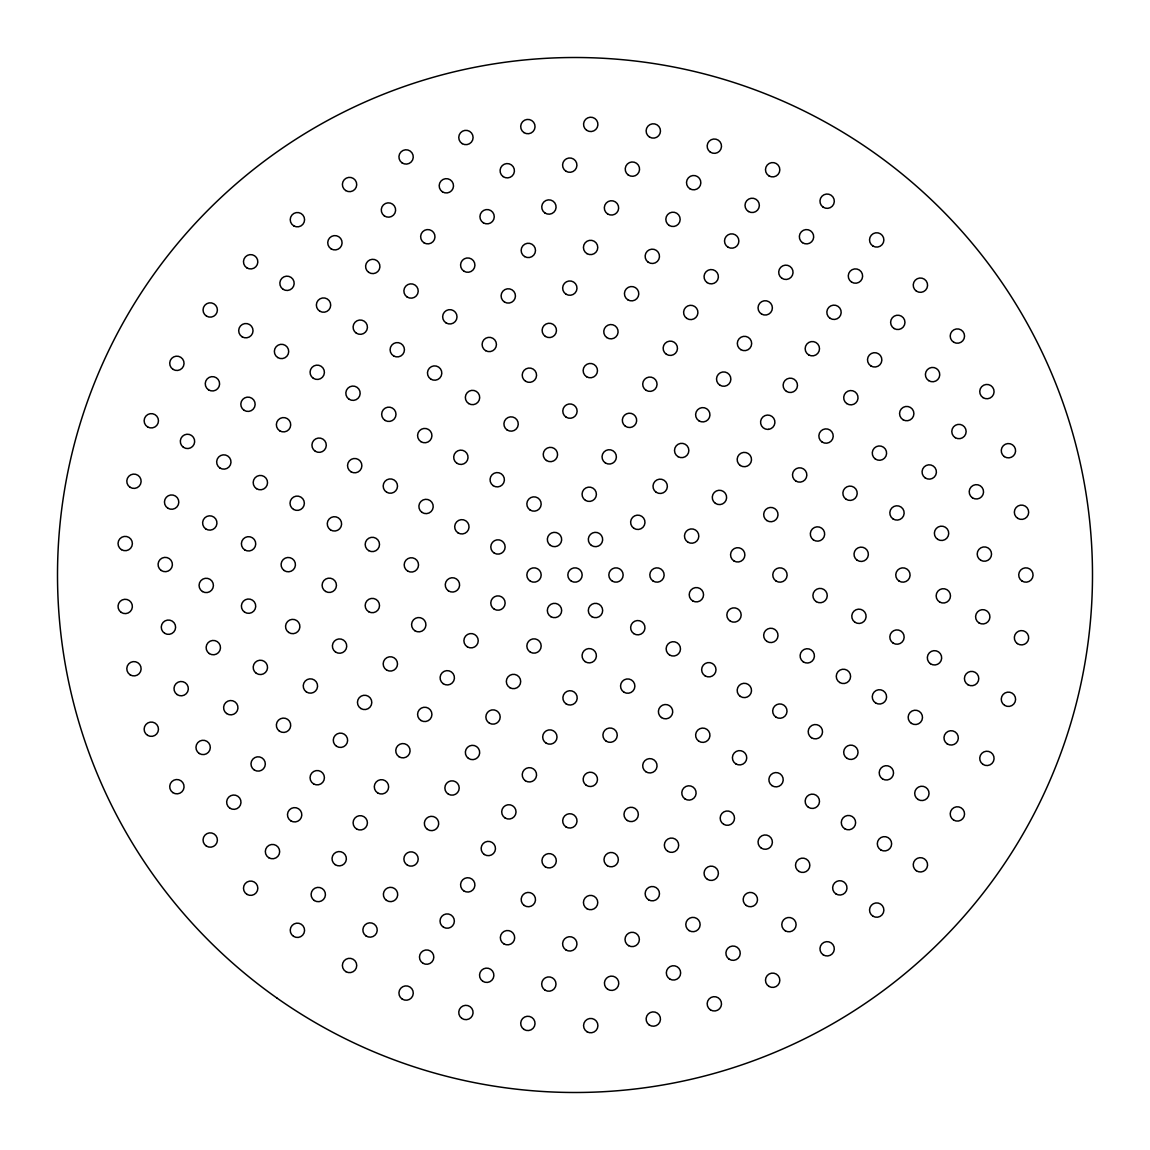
<?xml version="1.0" encoding="UTF-8"?>
<svg xmlns="http://www.w3.org/2000/svg" width="1150" height="1150" viewBox="0 0 1150 1150"><rect width="100%" height="100%" fill="white"/><g stroke="black" fill="none" stroke-linecap="round" stroke-linejoin="round"><path stroke-width="1.5" d="M768.459 429.367L767.74 429.41A7.173 7.173 0 0 1 761.415 418.859A7.173 7.173 0 0 1 773.706 418.241A7.173 7.173 0 0 1 768.459 429.367M277.021 998.099A517.5 517.5 0 0 0 1090.401 621.503A517.5 517.5 0 0 0 357.564 105.397A517.5 517.5 0 0 0 277.021 998.099M591.905 616.716A7.173 7.173 0 0 0 602.672 610.492A7.173 7.173 0 0 0 591.905 604.282A7.173 7.173 0 0 0 591.905 616.716M293.509 936.33A7.173 7.173 0 0 0 304.563 930.666A7.173 7.173 0 0 0 294.127 923.924A7.173 7.173 0 0 0 293.509 936.33M247.063 894.427A7.173 7.173 0 0 0 257.83 888.217A7.173 7.173 0 0 0 247.077 882.007A7.173 7.173 0 0 0 247.063 894.427M206.382 846.084A7.173 7.173 0 0 0 217.393 840.334A7.173 7.173 0 0 0 206.899 833.664A7.173 7.173 0 0 0 206.382 846.084M172.802 792.58A7.173 7.173 0 0 0 184.043 787.261A7.173 7.173 0 0 0 173.822 780.203A7.173 7.173 0 0 0 172.802 792.58M147.617 735.367A7.173 7.173 0 0 0 158.47 729.33A7.173 7.173 0 0 0 147.818 722.947A7.173 7.173 0 0 0 147.617 735.367M130.051 674.762A7.173 7.173 0 0 0 141.119 669.128A7.173 7.173 0 0 0 130.712 662.357A7.173 7.173 0 0 0 130.051 674.762M121.081 612.317A7.173 7.173 0 0 0 132.351 607.085A7.173 7.173 0 0 0 122.188 599.941A7.173 7.173 0 0 0 121.081 612.317M121.483 549.671A7.173 7.173 0 0 0 132.379 543.72A7.173 7.173 0 0 0 121.771 537.251A7.173 7.173 0 0 0 121.483 549.671M129.993 487.226A7.173 7.173 0 0 0 141.119 481.706A7.173 7.173 0 0 0 130.769 474.835A7.173 7.173 0 0 0 129.993 487.226M147.66 426.966A7.173 7.173 0 0 0 158.47 420.842A7.173 7.173 0 0 0 147.761 414.546A7.173 7.173 0 0 0 147.66 426.966M172.96 369.323A7.173 7.173 0 0 0 184.043 363.716A7.173 7.173 0 0 0 173.65 356.917A7.173 7.173 0 0 0 172.96 369.323M206.54 316.135A7.173 7.173 0 0 0 217.393 310.083A7.173 7.173 0 0 0 206.727 303.715A7.173 7.173 0 0 0 206.54 316.135M246.689 267.763A7.173 7.173 0 0 0 257.816 262.229A7.173 7.173 0 0 0 247.451 255.357A7.173 7.173 0 0 0 246.689 267.763M293.768 225.874A7.173 7.173 0 0 0 304.577 219.736A7.173 7.173 0 0 0 293.854 213.454A7.173 7.173 0 0 0 293.768 225.874M345.69 190.555A7.173 7.173 0 0 0 356.716 184.848A7.173 7.173 0 0 0 346.265 178.149A7.173 7.173 0 0 0 345.69 190.555M401.997 162.826A7.173 7.173 0 0 0 413.238 157.55A7.173 7.173 0 0 0 403.046 150.449A7.173 7.173 0 0 0 401.997 162.826M462.228 143.649A7.173 7.173 0 0 0 473.096 137.626A7.173 7.173 0 0 0 462.444 131.229A7.173 7.173 0 0 0 462.228 143.649M523.954 132.595A7.173 7.173 0 0 0 535.038 126.96A7.173 7.173 0 0 0 524.616 120.189A7.173 7.173 0 0 0 523.954 132.595M586.601 130.252A7.173 7.173 0 0 0 597.885 125.034A7.173 7.173 0 0 0 587.722 117.875A7.173 7.173 0 0 0 586.601 130.252M649.534 137.066A7.173 7.173 0 0 0 660.474 131.157A7.173 7.173 0 0 0 649.879 124.646A7.173 7.173 0 0 0 649.534 137.066M710.326 152.131A7.173 7.173 0 0 0 721.496 146.668A7.173 7.173 0 0 0 711.189 139.725A7.173 7.173 0 0 0 710.326 152.131M768.947 175.878A7.173 7.173 0 0 0 779.829 169.884A7.173 7.173 0 0 0 769.192 163.458A7.173 7.173 0 0 0 768.947 175.878M823.127 207.144A7.173 7.173 0 0 0 834.296 201.696A7.173 7.173 0 0 0 823.989 194.752A7.173 7.173 0 0 0 823.127 207.144M872.951 246.042A7.173 7.173 0 0 0 883.876 240.106A7.173 7.173 0 0 0 873.281 233.623A7.173 7.173 0 0 0 872.951 246.042M916.392 291.123A7.173 7.173 0 0 0 927.561 285.674A7.173 7.173 0 0 0 917.254 278.731A7.173 7.173 0 0 0 916.392 291.123M953.724 342.24A7.173 7.173 0 0 0 964.548 336.145A7.173 7.173 0 0 0 953.867 329.806A7.173 7.173 0 0 0 953.724 342.24M983.02 397.627A7.173 7.173 0 0 0 994.074 391.963A7.173 7.173 0 0 0 983.638 385.221A7.173 7.173 0 0 0 983.02 397.627M1004.324 456.593A7.173 7.173 0 0 0 1015.565 451.332A7.173 7.173 0 0 0 1005.387 444.216A7.173 7.173 0 0 0 1004.324 456.593M1017.807 518.391A7.173 7.173 0 0 0 1028.675 512.383A7.173 7.173 0 0 0 1018.038 505.971A7.173 7.173 0 0 0 1017.807 518.391M1021.962 581.009A7.173 7.173 0 0 0 1033.059 575.402A7.173 7.173 0 0 0 1022.652 568.603A7.173 7.173 0 0 0 1021.962 581.009M1017.348 643.598A7.173 7.173 0 0 0 1028.646 638.423A7.173 7.173 0 0 0 1018.512 631.235A7.173 7.173 0 0 0 1017.348 643.598M1004.626 705.367A7.173 7.173 0 0 0 1015.594 699.531A7.173 7.173 0 0 0 1005.057 692.947A7.173 7.173 0 0 0 1004.626 705.367M982.848 764.304A7.173 7.173 0 0 0 994.06 758.957A7.173 7.173 0 0 0 983.825 751.913A7.173 7.173 0 0 0 982.848 764.304M953.58 820.022A7.173 7.173 0 0 0 964.548 814.186A7.173 7.173 0 0 0 954.011 807.602A7.173 7.173 0 0 0 953.58 820.022M916.306 870.708A7.173 7.173 0 0 0 927.547 865.432A7.173 7.173 0 0 0 917.355 858.331A7.173 7.173 0 0 0 916.306 870.708M872.908 916.162A7.173 7.173 0 0 0 883.876 910.326A7.173 7.173 0 0 0 873.339 903.742A7.173 7.173 0 0 0 872.908 916.162M823.084 954.73A7.173 7.173 0 0 0 834.282 949.354A7.173 7.173 0 0 0 824.033 942.339A7.173 7.173 0 0 0 823.084 954.73M768.976 986.413A7.173 7.173 0 0 0 779.829 980.361A7.173 7.173 0 0 0 769.163 973.992A7.173 7.173 0 0 0 768.976 986.413M710.427 1009.844A7.173 7.173 0 0 0 721.496 1004.194A7.173 7.173 0 0 0 711.074 997.438A7.173 7.173 0 0 0 710.427 1009.844M649.175 1024.923A7.173 7.173 0 0 0 660.445 1019.662A7.173 7.173 0 0 0 650.268 1012.546A7.173 7.173 0 0 0 649.175 1024.923M587.018 1031.751A7.173 7.173 0 0 0 597.914 1025.757A7.173 7.173 0 0 0 587.276 1019.331A7.173 7.173 0 0 0 587.018 1031.751M523.926 1029.408A7.173 7.173 0 0 0 535.023 1023.845A7.173 7.173 0 0 0 524.644 1017.017A7.173 7.173 0 0 0 523.926 1029.408M461.739 1018.325A7.173 7.173 0 0 0 473.052 1013.193A7.173 7.173 0 0 0 462.961 1005.962A7.173 7.173 0 0 0 461.739 1018.325M402.241 999.106A7.173 7.173 0 0 0 413.267 993.37A7.173 7.173 0 0 0 402.773 986.7A7.173 7.173 0 0 0 402.241 999.106M314.295 900.508A7.173 7.173 0 0 0 325.421 894.988A7.173 7.173 0 0 0 315.071 888.116A7.173 7.173 0 0 0 314.295 900.508M268.741 857.713A7.173 7.173 0 0 0 279.666 851.805A7.173 7.173 0 0 0 269.086 845.293A7.173 7.173 0 0 0 268.741 857.713M229.727 808.076A7.173 7.173 0 0 0 240.968 802.772A7.173 7.173 0 0 0 230.762 795.699A7.173 7.173 0 0 0 229.727 808.076M199.338 753.523A7.173 7.173 0 0 0 210.306 747.687A7.173 7.173 0 0 0 199.755 741.103A7.173 7.173 0 0 0 199.338 753.523M177.071 694.543A7.173 7.173 0 0 0 188.312 689.253A7.173 7.173 0 0 0 178.121 682.166A7.173 7.173 0 0 0 177.071 694.543M164.666 633.305A7.173 7.173 0 0 0 175.605 627.426A7.173 7.173 0 0 0 165.039 620.885A7.173 7.173 0 0 0 164.666 633.305M161.158 570.429A7.173 7.173 0 0 0 172.385 565.11A7.173 7.173 0 0 0 162.164 558.052A7.173 7.173 0 0 0 161.158 570.429M167.843 508.199A7.173 7.173 0 0 0 178.796 502.334A7.173 7.173 0 0 0 168.245 495.779A7.173 7.173 0 0 0 167.843 508.199M183.368 447.264A7.173 7.173 0 0 0 194.638 442.003A7.173 7.173 0 0 0 184.46 434.887A7.173 7.173 0 0 0 183.368 447.264M208.524 389.821A7.173 7.173 0 0 0 219.592 384.172A7.173 7.173 0 0 0 209.171 377.401A7.173 7.173 0 0 0 208.524 389.821M242.118 336.806A7.173 7.173 0 0 0 253.029 330.869A7.173 7.173 0 0 0 242.434 324.386A7.173 7.173 0 0 0 242.118 336.806M282.914 289.196A7.173 7.173 0 0 0 294.156 283.921A7.173 7.173 0 0 0 283.964 276.819A7.173 7.173 0 0 0 282.914 289.196M331.056 248.817A7.173 7.173 0 0 0 342.082 243.081A7.173 7.173 0 0 0 331.603 236.397A7.173 7.173 0 0 0 331.056 248.817M384.272 215.841A7.173 7.173 0 0 0 395.586 210.709A7.173 7.173 0 0 0 385.48 203.478A7.173 7.173 0 0 0 384.272 215.841M442.477 191.849A7.173 7.173 0 0 0 453.503 186.142A7.173 7.173 0 0 0 443.052 179.443A7.173 7.173 0 0 0 442.477 191.849M503.096 176.583A7.173 7.173 0 0 0 514.395 171.422A7.173 7.173 0 0 0 504.289 164.206A7.173 7.173 0 0 0 503.096 176.583M565.915 171.192A7.173 7.173 0 0 0 576.926 165.442A7.173 7.173 0 0 0 566.447 158.772A7.173 7.173 0 0 0 565.915 171.192M628.245 174.987A7.173 7.173 0 0 0 639.529 169.812A7.173 7.173 0 0 0 629.409 162.61A7.173 7.173 0 0 0 628.245 174.987M689.784 188.686A7.173 7.173 0 0 0 700.839 183.008A7.173 7.173 0 0 0 690.402 176.281A7.173 7.173 0 0 0 689.784 188.686M748.506 211.528A7.173 7.173 0 0 0 759.345 205.462A7.173 7.173 0 0 0 748.679 199.108A7.173 7.173 0 0 0 748.506 211.528M802.47 242.664A7.173 7.173 0 0 0 813.668 237.288A7.173 7.173 0 0 0 803.419 230.273A7.173 7.173 0 0 0 802.47 242.664M851.575 282.095A7.173 7.173 0 0 0 862.615 276.388A7.173 7.173 0 0 0 852.15 269.675A7.173 7.173 0 0 0 851.575 282.095M894.168 328.555A7.173 7.173 0 0 0 904.964 322.402A7.173 7.173 0 0 0 894.24 316.135A7.173 7.173 0 0 0 894.168 328.555M928.625 380.592A7.173 7.173 0 0 0 939.737 375.029A7.173 7.173 0 0 0 929.358 368.187A7.173 7.173 0 0 0 928.625 380.592M955.334 437.719A7.173 7.173 0 0 0 966.144 431.581A7.173 7.173 0 0 0 955.434 425.284A7.173 7.173 0 0 0 955.334 437.719M972.44 497.821A7.173 7.173 0 0 0 983.538 492.243A7.173 7.173 0 0 0 973.144 485.415A7.173 7.173 0 0 0 972.44 497.821M980.749 560.266A7.173 7.173 0 0 0 991.544 554.099A7.173 7.173 0 0 0 980.806 547.846A7.173 7.173 0 0 0 980.749 560.266M978.837 622.811A7.173 7.173 0 0 0 989.92 617.205A7.173 7.173 0 0 0 979.527 610.406A7.173 7.173 0 0 0 978.837 622.811M967.955 684.739A7.173 7.173 0 0 0 978.779 678.629A7.173 7.173 0 0 0 968.084 672.304A7.173 7.173 0 0 0 967.955 684.739M947.14 743.834A7.173 7.173 0 0 0 958.309 738.372A7.173 7.173 0 0 0 947.988 731.443A7.173 7.173 0 0 0 947.14 743.834M918.045 799.466A7.173 7.173 0 0 0 929.042 793.673A7.173 7.173 0 0 0 918.534 787.046A7.173 7.173 0 0 0 918.045 799.466M880.828 849.965A7.173 7.173 0 0 0 891.638 843.856A7.173 7.173 0 0 0 880.943 837.545A7.173 7.173 0 0 0 880.828 849.965M835.82 893.837A7.173 7.173 0 0 0 846.975 888.346A7.173 7.173 0 0 0 836.639 881.446A7.173 7.173 0 0 0 835.82 893.837M785.234 930.767A7.173 7.173 0 0 0 796.116 924.787A7.173 7.173 0 0 0 785.493 918.347A7.173 7.173 0 0 0 785.234 930.767M729.043 959.129A7.173 7.173 0 0 0 740.226 953.709A7.173 7.173 0 0 0 729.948 946.738A7.173 7.173 0 0 0 729.043 959.129M669.789 979.038A7.173 7.173 0 0 0 680.656 973.029A7.173 7.173 0 0 0 670.019 966.618A7.173 7.173 0 0 0 669.789 979.038M607.588 989.216A7.173 7.173 0 0 0 618.758 983.753A7.173 7.173 0 0 0 608.451 976.824A7.173 7.173 0 0 0 607.588 989.216M545.143 990.208A7.173 7.173 0 0 0 556.011 984.184A7.173 7.173 0 0 0 545.373 977.788A7.173 7.173 0 0 0 545.143 990.208M482.698 981.223A7.173 7.173 0 0 0 493.868 975.789A7.173 7.173 0 0 0 483.561 968.832A7.173 7.173 0 0 0 482.698 981.223M422.869 963.211A7.173 7.173 0 0 0 433.809 957.318A7.173 7.173 0 0 0 423.243 950.791A7.173 7.173 0 0 0 422.869 963.211M335.139 864.628A7.173 7.173 0 0 0 346.351 859.294A7.173 7.173 0 0 0 336.131 852.236A7.173 7.173 0 0 0 335.139 864.628M290.691 820.769A7.173 7.173 0 0 0 301.803 815.221A7.173 7.173 0 0 0 291.439 808.364A7.173 7.173 0 0 0 290.691 820.769M254.366 770.054A7.173 7.173 0 0 0 265.319 764.189A7.173 7.173 0 0 0 254.768 757.634A7.173 7.173 0 0 0 254.366 770.054M226.593 713.518A7.173 7.173 0 0 0 237.921 708.414A7.173 7.173 0 0 0 227.829 701.155A7.173 7.173 0 0 0 226.593 713.518M209.329 653.588A7.173 7.173 0 0 0 220.469 648.068A7.173 7.173 0 0 0 210.119 641.183A7.173 7.173 0 0 0 209.329 653.588M202.486 591.546A7.173 7.173 0 0 0 213.411 585.637A7.173 7.173 0 0 0 202.817 579.126A7.173 7.173 0 0 0 202.486 591.546M205.62 528.813A7.173 7.173 0 0 0 216.919 523.652A7.173 7.173 0 0 0 206.799 516.451A7.173 7.173 0 0 0 205.62 528.813M219.837 467.949A7.173 7.173 0 0 0 230.978 462.473A7.173 7.173 0 0 0 220.656 455.558A7.173 7.173 0 0 0 219.837 467.949M244.102 410.306A7.173 7.173 0 0 0 255.142 404.613A7.173 7.173 0 0 0 244.691 397.9A7.173 7.173 0 0 0 244.102 410.306M277.711 357.535A7.173 7.173 0 0 0 288.693 351.728A7.173 7.173 0 0 0 278.185 345.115A7.173 7.173 0 0 0 277.711 357.535M319.829 311.219A7.173 7.173 0 0 0 330.697 305.21A7.173 7.173 0 0 0 320.059 298.799A7.173 7.173 0 0 0 319.829 311.219M368.632 272.32A7.173 7.173 0 0 0 379.902 267.102A7.173 7.173 0 0 0 369.754 259.957A7.173 7.173 0 0 0 368.632 272.32M423.876 242.722A7.173 7.173 0 0 0 434.973 237.13A7.173 7.173 0 0 0 424.594 230.316A7.173 7.173 0 0 0 423.876 242.722M483.388 222.841A7.173 7.173 0 0 0 494.27 216.861A7.173 7.173 0 0 0 483.647 210.421A7.173 7.173 0 0 0 483.388 222.841M544.798 212.894A7.173 7.173 0 0 0 556.068 207.632A7.173 7.173 0 0 0 545.891 200.517A7.173 7.173 0 0 0 544.798 212.894M607.574 213.914A7.173 7.173 0 0 0 618.643 208.279A7.173 7.173 0 0 0 608.235 201.509A7.173 7.173 0 0 0 607.574 213.914M669.271 225.472A7.173 7.173 0 0 0 680.168 219.521A7.173 7.173 0 0 0 669.559 213.052A7.173 7.173 0 0 0 669.271 225.472M728.079 247.221A7.173 7.173 0 0 0 738.875 241.054A7.173 7.173 0 0 0 728.137 234.787A7.173 7.173 0 0 0 728.079 247.221M781.784 278.199A7.173 7.173 0 0 0 793.026 272.909A7.173 7.173 0 0 0 782.834 265.808A7.173 7.173 0 0 0 781.784 278.199M829.984 318.234A7.173 7.173 0 0 0 841.167 312.814A7.173 7.173 0 0 0 830.875 305.842A7.173 7.173 0 0 0 829.984 318.234M870.794 365.887A7.173 7.173 0 0 0 881.849 360.194A7.173 7.173 0 0 0 871.384 353.481A7.173 7.173 0 0 0 870.794 365.887M903.052 419.75A7.173 7.173 0 0 0 913.905 413.698A7.173 7.173 0 0 0 903.239 407.33A7.173 7.173 0 0 0 903.052 419.75M925.146 477.868A7.173 7.173 0 0 0 936.387 472.564A7.173 7.173 0 0 0 926.167 465.491A7.173 7.173 0 0 0 925.146 477.868M937.681 539.364A7.173 7.173 0 0 0 948.721 533.643A7.173 7.173 0 0 0 938.242 526.959A7.173 7.173 0 0 0 937.681 539.364M939.665 602.039A7.173 7.173 0 0 0 950.489 595.944A7.173 7.173 0 0 0 939.794 589.619A7.173 7.173 0 0 0 939.665 602.039M930.422 663.723A7.173 7.173 0 0 0 941.649 658.389A7.173 7.173 0 0 0 931.414 651.346A7.173 7.173 0 0 0 930.422 663.723M911.404 723.379A7.173 7.173 0 0 0 922.487 717.787A7.173 7.173 0 0 0 912.094 710.973A7.173 7.173 0 0 0 911.404 723.379M882.524 778.909A7.173 7.173 0 0 0 893.536 773.159A7.173 7.173 0 0 0 883.056 766.489A7.173 7.173 0 0 0 882.524 778.909M844.689 828.733A7.173 7.173 0 0 0 855.629 822.839A7.173 7.173 0 0 0 845.049 816.313A7.173 7.173 0 0 0 844.689 828.733M799.049 871.47A7.173 7.173 0 0 0 809.844 865.318A7.173 7.173 0 0 0 799.121 859.05A7.173 7.173 0 0 0 799.049 871.47M746.307 905.51A7.173 7.173 0 0 0 757.491 900.119A7.173 7.173 0 0 0 747.227 893.119A7.173 7.173 0 0 0 746.307 905.51M689.137 930.609A7.173 7.173 0 0 0 700.134 924.83A7.173 7.173 0 0 0 689.626 918.189A7.173 7.173 0 0 0 689.137 930.609M628.59 945.659A7.173 7.173 0 0 0 639.371 939.464A7.173 7.173 0 0 0 628.619 933.225A7.173 7.173 0 0 0 628.59 945.659M565.771 949.828A7.173 7.173 0 0 0 576.941 944.366A7.173 7.173 0 0 0 566.634 937.423A7.173 7.173 0 0 0 565.771 949.828M503.7 943.762A7.173 7.173 0 0 0 514.683 937.954A7.173 7.173 0 0 0 504.16 931.342A7.173 7.173 0 0 0 503.7 943.762M443.526 927.231A7.173 7.173 0 0 0 454.365 921.164A7.173 7.173 0 0 0 443.684 914.811A7.173 7.173 0 0 0 443.526 927.231M356.629 829.006A7.173 7.173 0 0 0 367.425 822.883A7.173 7.173 0 0 0 356.716 816.586A7.173 7.173 0 0 0 356.629 829.006M313.619 783.912A7.173 7.173 0 0 0 324.415 777.731A7.173 7.173 0 0 0 313.677 771.477A7.173 7.173 0 0 0 313.619 783.912M279.378 731.113A7.173 7.173 0 0 0 290.677 725.938A7.173 7.173 0 0 0 280.543 718.736A7.173 7.173 0 0 0 279.378 731.113M256.292 673.296A7.173 7.173 0 0 0 267.519 667.963A7.173 7.173 0 0 0 257.284 660.905A7.173 7.173 0 0 0 256.292 673.296M244.591 612.145A7.173 7.173 0 0 0 255.717 606.625A7.173 7.173 0 0 0 245.381 599.739A7.173 7.173 0 0 0 244.591 612.145M244.677 549.858A7.173 7.173 0 0 0 255.731 544.18A7.173 7.173 0 0 0 245.281 537.452A7.173 7.173 0 0 0 244.677 549.858M256.522 488.678A7.173 7.173 0 0 0 267.533 482.899A7.173 7.173 0 0 0 257.025 476.258A7.173 7.173 0 0 0 256.522 488.678M279.68 430.79A7.173 7.173 0 0 0 290.706 425.04A7.173 7.173 0 0 0 280.212 418.384A7.173 7.173 0 0 0 279.68 430.79M313.332 378.307A7.173 7.173 0 0 0 324.401 372.672A7.173 7.173 0 0 0 313.979 365.901A7.173 7.173 0 0 0 313.332 378.307M356.342 333.184A7.173 7.173 0 0 0 367.425 327.563A7.173 7.173 0 0 0 357.018 320.778A7.173 7.173 0 0 0 356.342 333.184M407.172 297.045A7.173 7.173 0 0 0 418.212 291.338A7.173 7.173 0 0 0 407.747 284.639A7.173 7.173 0 0 0 407.172 297.045M463.967 271.213A7.173 7.173 0 0 0 474.921 265.348A7.173 7.173 0 0 0 464.356 258.793A7.173 7.173 0 0 0 463.967 271.213M524.644 256.579A7.173 7.173 0 0 0 535.497 250.528A7.173 7.173 0 0 0 524.846 244.145A7.173 7.173 0 0 0 524.644 256.579M587.003 253.661A7.173 7.173 0 0 0 597.77 247.466A7.173 7.173 0 0 0 587.018 241.241A7.173 7.173 0 0 0 587.003 253.661M648.169 262.186A7.173 7.173 0 0 0 659.453 256.982A7.173 7.173 0 0 0 649.304 249.809A7.173 7.173 0 0 0 648.169 262.186M707.106 282.584A7.173 7.173 0 0 0 718.362 277.337A7.173 7.173 0 0 0 708.199 270.207A7.173 7.173 0 0 0 707.106 282.584M761.587 314.079A7.173 7.173 0 0 0 772.383 307.927A7.173 7.173 0 0 0 761.659 301.659A7.173 7.173 0 0 0 761.587 314.079M808.694 354.89A7.173 7.173 0 0 0 819.504 348.752A7.173 7.173 0 0 0 808.781 342.47A7.173 7.173 0 0 0 808.694 354.89M846.688 403.535A7.173 7.173 0 0 0 858.001 398.418A7.173 7.173 0 0 0 847.909 391.173A7.173 7.173 0 0 0 846.688 403.535M875.322 458.994A7.173 7.173 0 0 0 886.578 453.747A7.173 7.173 0 0 0 876.401 446.617A7.173 7.173 0 0 0 875.322 458.994M892.975 518.88A7.173 7.173 0 0 0 904.144 513.446A7.173 7.173 0 0 0 893.866 506.489A7.173 7.173 0 0 0 892.975 518.88M898.998 581.009A7.173 7.173 0 0 0 910.081 575.402A7.173 7.173 0 0 0 899.688 568.603A7.173 7.173 0 0 0 898.998 581.009M893.133 643.109A7.173 7.173 0 0 0 904.159 637.373A7.173 7.173 0 0 0 893.679 630.703A7.173 7.173 0 0 0 893.133 643.109M875.596 702.938A7.173 7.173 0 0 0 886.592 697.159A7.173 7.173 0 0 0 876.099 690.518A7.173 7.173 0 0 0 875.596 702.938M846.989 758.324A7.173 7.173 0 0 0 858.029 752.632A7.173 7.173 0 0 0 847.579 745.904A7.173 7.173 0 0 0 846.989 758.324M808.407 807.3A7.173 7.173 0 0 0 819.49 801.679A7.173 7.173 0 0 0 809.083 794.894A7.173 7.173 0 0 0 808.407 807.3M761.314 848.139A7.173 7.173 0 0 0 772.383 842.49A7.173 7.173 0 0 0 761.947 835.734A7.173 7.173 0 0 0 761.314 848.139M707.394 879.348A7.173 7.173 0 0 0 718.391 873.569A7.173 7.173 0 0 0 707.883 866.942A7.173 7.173 0 0 0 707.394 879.348M648.571 899.803A7.173 7.173 0 0 0 659.482 893.852A7.173 7.173 0 0 0 648.873 887.383A7.173 7.173 0 0 0 648.571 899.803M586.974 908.73A7.173 7.173 0 0 0 597.77 902.606A7.173 7.173 0 0 0 587.061 896.31A7.173 7.173 0 0 0 586.974 908.73M524.17 905.424A7.173 7.173 0 0 0 535.469 900.277A7.173 7.173 0 0 0 525.363 893.061A7.173 7.173 0 0 0 524.17 905.424M463.622 890.761A7.173 7.173 0 0 0 474.893 885.514A7.173 7.173 0 0 0 464.729 878.384A7.173 7.173 0 0 0 463.622 890.761M377.674 792.925A7.173 7.173 0 0 0 388.643 787.074A7.173 7.173 0 0 0 378.091 780.505A7.173 7.173 0 0 0 377.674 792.925M336.519 746.278A7.173 7.173 0 0 0 347.616 740.686A7.173 7.173 0 0 0 337.223 733.872A7.173 7.173 0 0 0 336.519 746.278M306.389 691.941A7.173 7.173 0 0 0 317.558 686.507A7.173 7.173 0 0 0 307.266 679.549A7.173 7.173 0 0 0 306.389 691.941M288.65 632.428A7.173 7.173 0 0 0 299.877 627.109A7.173 7.173 0 0 0 289.656 620.037A7.173 7.173 0 0 0 288.65 632.428M284.122 570.501A7.173 7.173 0 0 0 295.406 565.297A7.173 7.173 0 0 0 285.257 558.124A7.173 7.173 0 0 0 284.122 570.501M293.552 509.421A7.173 7.173 0 0 0 304.362 503.298A7.173 7.173 0 0 0 293.652 497.001A7.173 7.173 0 0 0 293.552 509.421M315.301 451.274A7.173 7.173 0 0 0 326.284 445.452A7.173 7.173 0 0 0 315.747 438.854A7.173 7.173 0 0 0 315.301 451.274M348.967 399.165A7.173 7.173 0 0 0 360.151 393.746A7.173 7.173 0 0 0 349.873 386.774A7.173 7.173 0 0 0 348.967 399.165M393.659 355.954A7.173 7.173 0 0 0 404.441 349.758A7.173 7.173 0 0 0 393.688 343.534A7.173 7.173 0 0 0 393.659 355.954M446.143 322.963A7.173 7.173 0 0 0 457.01 316.926A7.173 7.173 0 0 0 446.358 310.529A7.173 7.173 0 0 0 446.143 322.963M504.519 302.048A7.173 7.173 0 0 0 515.444 296.125A7.173 7.173 0 0 0 504.85 289.627A7.173 7.173 0 0 0 504.519 302.048M566.001 294.184A7.173 7.173 0 0 0 576.984 288.391A7.173 7.173 0 0 0 566.461 281.779A7.173 7.173 0 0 0 566.001 294.184M627.713 299.733A7.173 7.173 0 0 0 638.782 294.084A7.173 7.173 0 0 0 628.36 287.313A7.173 7.173 0 0 0 627.713 299.733M686.723 318.377A7.173 7.173 0 0 0 697.906 312.987A7.173 7.173 0 0 0 687.643 306.001A7.173 7.173 0 0 0 686.723 318.377M740.787 349.629A7.173 7.173 0 0 0 751.669 343.606A7.173 7.173 0 0 0 741.017 337.209A7.173 7.173 0 0 0 740.787 349.629M786.428 391.374A7.173 7.173 0 0 0 797.467 385.652A7.173 7.173 0 0 0 787.003 378.954A7.173 7.173 0 0 0 786.428 391.374M822.063 442.017A7.173 7.173 0 0 0 833.204 436.511A7.173 7.173 0 0 0 822.854 429.611A7.173 7.173 0 0 0 822.063 442.017M845.997 499.186A7.173 7.173 0 0 0 857.196 493.81A7.173 7.173 0 0 0 846.932 486.795A7.173 7.173 0 0 0 845.997 499.186M857.081 560.179A7.173 7.173 0 0 0 868.336 554.918A7.173 7.173 0 0 0 858.144 547.803A7.173 7.173 0 0 0 857.081 560.179M854.766 622.136A7.173 7.173 0 0 0 866.079 617.004A7.173 7.173 0 0 0 855.988 609.773A7.173 7.173 0 0 0 854.766 622.136M839.716 682.511A7.173 7.173 0 0 0 850.598 676.516A7.173 7.173 0 0 0 839.974 670.091A7.173 7.173 0 0 0 839.716 682.511M811.44 737.711A7.173 7.173 0 0 0 822.523 732.09A7.173 7.173 0 0 0 812.116 725.305A7.173 7.173 0 0 0 811.44 737.711M771.938 785.594A7.173 7.173 0 0 0 783.193 780.347A7.173 7.173 0 0 0 773.03 773.217A7.173 7.173 0 0 0 771.938 785.594M723.695 824.32A7.173 7.173 0 0 0 734.519 818.225A7.173 7.173 0 0 0 723.824 811.9A7.173 7.173 0 0 0 723.695 824.32M667.791 851.345A7.173 7.173 0 0 0 678.687 845.365A7.173 7.173 0 0 0 668.064 838.925A7.173 7.173 0 0 0 667.791 851.345M607.387 865.734A7.173 7.173 0 0 0 618.341 859.869A7.173 7.173 0 0 0 607.775 853.314A7.173 7.173 0 0 0 607.387 865.734M545.273 866.812A7.173 7.173 0 0 0 556.298 861.077A7.173 7.173 0 0 0 545.819 854.393A7.173 7.173 0 0 0 545.273 866.812M484.337 854.493A7.173 7.173 0 0 0 495.463 848.959A7.173 7.173 0 0 0 485.113 842.102A7.173 7.173 0 0 0 484.337 854.493M398.921 756.671A7.173 7.173 0 0 0 410.076 751.209A7.173 7.173 0 0 0 399.769 744.28A7.173 7.173 0 0 0 398.921 756.671M360.884 708.529A7.173 7.173 0 0 0 371.795 702.592A7.173 7.173 0 0 0 361.201 696.109A7.173 7.173 0 0 0 360.884 708.529M335.527 652.021A7.173 7.173 0 0 0 346.711 646.602A7.173 7.173 0 0 0 336.433 639.63A7.173 7.173 0 0 0 335.527 652.021M325.608 591.459A7.173 7.173 0 0 0 336.447 585.393A7.173 7.173 0 0 0 325.766 579.039A7.173 7.173 0 0 0 325.608 591.459M330.467 529.848A7.173 7.173 0 0 0 341.593 524.314A7.173 7.173 0 0 0 331.243 517.442A7.173 7.173 0 0 0 330.467 529.848M350.951 471.759A7.173 7.173 0 0 0 361.876 465.836A7.173 7.173 0 0 0 351.296 459.339A7.173 7.173 0 0 0 350.951 471.759M385.207 420.483A7.173 7.173 0 0 0 396.003 414.331A7.173 7.173 0 0 0 385.279 408.063A7.173 7.173 0 0 0 385.207 420.483M430.675 379.026A7.173 7.173 0 0 0 441.801 373.491A7.173 7.173 0 0 0 431.451 366.62A7.173 7.173 0 0 0 430.675 379.026M485.631 350.664A7.173 7.173 0 0 0 496.441 344.554A7.173 7.173 0 0 0 485.746 338.244A7.173 7.173 0 0 0 485.631 350.664M545.373 336.418A7.173 7.173 0 0 0 556.456 330.798A7.173 7.173 0 0 0 546.049 324.012A7.173 7.173 0 0 0 545.373 336.418M606.74 337.525A7.173 7.173 0 0 0 618.067 332.422A7.173 7.173 0 0 0 607.976 325.162A7.173 7.173 0 0 0 606.74 337.525M666.367 354.272A7.173 7.173 0 0 0 677.465 348.694A7.173 7.173 0 0 0 667.086 341.866A7.173 7.173 0 0 0 666.367 354.272M719.886 385.178A7.173 7.173 0 0 0 730.868 379.356A7.173 7.173 0 0 0 720.331 372.758A7.173 7.173 0 0 0 719.886 385.178M795.786 481.002A7.173 7.173 0 0 0 806.84 475.324A7.173 7.173 0 0 0 796.404 468.582A7.173 7.173 0 0 0 795.786 481.002M813.337 539.839A7.173 7.173 0 0 0 824.636 534.664A7.173 7.173 0 0 0 814.516 527.462A7.173 7.173 0 0 0 813.337 539.839M816.256 601.651A7.173 7.173 0 0 0 827.253 595.844A7.173 7.173 0 0 0 816.73 589.231A7.173 7.173 0 0 0 816.256 601.651M803.131 661.739A7.173 7.173 0 0 0 814.401 656.535A7.173 7.173 0 0 0 804.253 649.376A7.173 7.173 0 0 0 803.131 661.739M775.876 717.082A7.173 7.173 0 0 0 787.003 711.548A7.173 7.173 0 0 0 776.652 704.677A7.173 7.173 0 0 0 775.876 717.082M735.756 763.844A7.173 7.173 0 0 0 746.738 758.023A7.173 7.173 0 0 0 736.201 751.439A7.173 7.173 0 0 0 735.756 763.844M684.825 798.819A7.173 7.173 0 0 0 696.095 793.586A7.173 7.173 0 0 0 685.918 786.456A7.173 7.173 0 0 0 684.825 798.819M627.383 820.539A7.173 7.173 0 0 0 638.336 814.674A7.173 7.173 0 0 0 627.771 808.119A7.173 7.173 0 0 0 627.383 820.539M565.8 826.807A7.173 7.173 0 0 0 576.998 821.431A7.173 7.173 0 0 0 566.749 814.416A7.173 7.173 0 0 0 565.8 826.807M505.109 817.995A7.173 7.173 0 0 0 516.034 812.072A7.173 7.173 0 0 0 505.454 805.575A7.173 7.173 0 0 0 505.109 817.995M421.044 720.533A7.173 7.173 0 0 0 431.926 714.553A7.173 7.173 0 0 0 421.302 708.113A7.173 7.173 0 0 0 421.044 720.533M386.644 670.062A7.173 7.173 0 0 0 397.512 664.067A7.173 7.173 0 0 0 386.874 657.642A7.173 7.173 0 0 0 386.644 670.062M368.704 611.728A7.173 7.173 0 0 0 379.514 605.604A7.173 7.173 0 0 0 368.805 599.308A7.173 7.173 0 0 0 368.704 611.728M368.733 550.649A7.173 7.173 0 0 0 379.514 544.482A7.173 7.173 0 0 0 368.776 538.229A7.173 7.173 0 0 0 368.733 550.649M386.659 492.229A7.173 7.173 0 0 0 397.512 486.191A7.173 7.173 0 0 0 386.86 479.809A7.173 7.173 0 0 0 386.659 492.229M420.914 441.658A7.173 7.173 0 0 0 431.926 435.893A7.173 7.173 0 0 0 421.432 429.238A7.173 7.173 0 0 0 420.914 441.658M468.654 403.549A7.173 7.173 0 0 0 479.694 397.842A7.173 7.173 0 0 0 469.229 391.129A7.173 7.173 0 0 0 468.654 403.549M525.579 381.268A7.173 7.173 0 0 0 536.561 375.461A7.173 7.173 0 0 0 526.039 368.848A7.173 7.173 0 0 0 525.579 381.268M586.558 376.726A7.173 7.173 0 0 0 597.482 370.832A7.173 7.173 0 0 0 586.902 364.306A7.173 7.173 0 0 0 586.558 376.726M646.084 390.31A7.173 7.173 0 0 0 657.053 384.459A7.173 7.173 0 0 0 646.501 377.89A7.173 7.173 0 0 0 646.084 390.31M698.841 420.756A7.173 7.173 0 0 0 709.938 415.193A7.173 7.173 0 0 0 699.574 408.351A7.173 7.173 0 0 0 698.841 420.756M740.312 465.491A7.173 7.173 0 0 0 751.496 460.058A7.173 7.173 0 0 0 741.204 453.1A7.173 7.173 0 0 0 740.312 465.491M766.863 520.548A7.173 7.173 0 0 0 778.004 515.056A7.173 7.173 0 0 0 767.682 508.156A7.173 7.173 0 0 0 766.863 520.548M776.02 581.009A7.173 7.173 0 0 0 787.117 575.402A7.173 7.173 0 0 0 776.71 568.603A7.173 7.173 0 0 0 776.02 581.009M766.921 641.413A7.173 7.173 0 0 0 778.004 635.806A7.173 7.173 0 0 0 767.596 629.007A7.173 7.173 0 0 0 766.921 641.413M740.298 696.383A7.173 7.173 0 0 0 751.496 690.992A7.173 7.173 0 0 0 741.232 683.991A7.173 7.173 0 0 0 740.298 696.383M698.625 741.074A7.173 7.173 0 0 0 709.924 735.914A7.173 7.173 0 0 0 699.804 728.712A7.173 7.173 0 0 0 698.625 741.074M645.725 771.636A7.173 7.173 0 0 0 657.024 766.461A7.173 7.173 0 0 0 646.889 759.259A7.173 7.173 0 0 0 645.725 771.636M586.227 785.263A7.173 7.173 0 0 0 597.468 779.973A7.173 7.173 0 0 0 587.262 772.886A7.173 7.173 0 0 0 586.227 785.263M525.334 780.721A7.173 7.173 0 0 0 536.547 775.373A7.173 7.173 0 0 0 526.298 768.344A7.173 7.173 0 0 0 525.334 780.721M345.963 971.693A7.173 7.173 0 0 0 356.73 965.482A7.173 7.173 0 0 0 345.963 959.273A7.173 7.173 0 0 0 345.963 971.693M386.414 900.349A7.173 7.173 0 0 0 397.684 895.131A7.173 7.173 0 0 0 387.536 887.973A7.173 7.173 0 0 0 386.414 900.349M365.916 935.856A7.173 7.173 0 0 0 377.2 930.623A7.173 7.173 0 0 0 367.037 923.479A7.173 7.173 0 0 0 365.916 935.856M427.397 829.351A7.173 7.173 0 0 0 438.682 824.133A7.173 7.173 0 0 0 428.519 816.974A7.173 7.173 0 0 0 427.397 829.351M407.459 865.202A7.173 7.173 0 0 0 418.212 858.992A7.173 7.173 0 0 0 407.459 852.783A7.173 7.173 0 0 0 407.459 865.202M448.442 794.204A7.173 7.173 0 0 0 459.209 787.994A7.173 7.173 0 0 0 448.442 781.784A7.173 7.173 0 0 0 448.442 794.204M468.395 758.353A7.173 7.173 0 0 0 479.665 753.135A7.173 7.173 0 0 0 469.516 745.976A7.173 7.173 0 0 0 468.395 758.353M443.124 683.646A7.173 7.173 0 0 0 454.408 678.442A7.173 7.173 0 0 0 444.259 671.284A7.173 7.173 0 0 0 443.124 683.646M414.819 630.703A7.173 7.173 0 0 0 425.917 625.111A7.173 7.173 0 0 0 415.524 618.298A7.173 7.173 0 0 0 414.819 630.703M407.675 571.061A7.173 7.173 0 0 0 418.528 565.009A7.173 7.173 0 0 0 407.862 558.641A7.173 7.173 0 0 0 407.675 571.061M421.921 512.339A7.173 7.173 0 0 0 433.191 507.121A7.173 7.173 0 0 0 423.042 499.963A7.173 7.173 0 0 0 421.921 512.339M456.708 463.134A7.173 7.173 0 0 0 468.007 457.959A7.173 7.173 0 0 0 457.872 450.771A7.173 7.173 0 0 0 456.708 463.134M507.092 429.956A7.173 7.173 0 0 0 518.247 424.494A7.173 7.173 0 0 0 507.926 417.565A7.173 7.173 0 0 0 507.092 429.956M566.217 417.234A7.173 7.173 0 0 0 577.128 411.298A7.173 7.173 0 0 0 566.519 404.814A7.173 7.173 0 0 0 566.217 417.234M625.341 426.204A7.173 7.173 0 0 0 636.64 421.029A7.173 7.173 0 0 0 626.506 413.842A7.173 7.173 0 0 0 625.341 426.204M678.083 456.694A7.173 7.173 0 0 0 688.85 450.498A7.173 7.173 0 0 0 678.098 444.274A7.173 7.173 0 0 0 678.083 456.694M715.401 503.355A7.173 7.173 0 0 0 726.599 497.979A7.173 7.173 0 0 0 716.349 490.964A7.173 7.173 0 0 0 715.401 503.355M733.916 560.927A7.173 7.173 0 0 0 744.884 555.105A7.173 7.173 0 0 0 734.347 548.521A7.173 7.173 0 0 0 733.916 560.927M730.408 621.201A7.173 7.173 0 0 0 741.175 615.006A7.173 7.173 0 0 0 730.437 608.781A7.173 7.173 0 0 0 730.408 621.201M705.223 675.941A7.173 7.173 0 0 0 716.004 669.746A7.173 7.173 0 0 0 705.252 663.507A7.173 7.173 0 0 0 705.223 675.941M661.466 717.557A7.173 7.173 0 0 0 672.707 712.281A7.173 7.173 0 0 0 662.515 705.18A7.173 7.173 0 0 0 661.466 717.557M606.208 741.204A7.173 7.173 0 0 0 617.248 735.497A7.173 7.173 0 0 0 606.783 728.798A7.173 7.173 0 0 0 606.208 741.204M546.221 743.202A7.173 7.173 0 0 0 557.017 737.078A7.173 7.173 0 0 0 546.308 730.782A7.173 7.173 0 0 0 546.221 743.202M467.446 646.918A7.173 7.173 0 0 0 478.242 640.766A7.173 7.173 0 0 0 467.518 634.484A7.173 7.173 0 0 0 467.446 646.918M448.371 590.812A7.173 7.173 0 0 0 459.583 585.451A7.173 7.173 0 0 0 449.334 578.421A7.173 7.173 0 0 0 448.371 590.812M457.901 532.781A7.173 7.173 0 0 0 469.027 527.246A7.173 7.173 0 0 0 458.677 520.375A7.173 7.173 0 0 0 457.901 532.781M493.134 485.631A7.173 7.173 0 0 0 504.376 480.341A7.173 7.173 0 0 0 494.169 473.254A7.173 7.173 0 0 0 493.134 485.631M546.451 460.503A7.173 7.173 0 0 0 557.563 454.954A7.173 7.173 0 0 0 547.199 448.098A7.173 7.173 0 0 0 546.451 460.503M605.403 462.961A7.173 7.173 0 0 0 616.386 457.154A7.173 7.173 0 0 0 605.863 450.541A7.173 7.173 0 0 0 605.403 462.961M656.233 492.301A7.173 7.173 0 0 0 667.345 486.738A7.173 7.173 0 0 0 656.966 479.895A7.173 7.173 0 0 0 656.233 492.301M687.786 542.11A7.173 7.173 0 0 0 698.812 536.374A7.173 7.173 0 0 0 688.332 529.704A7.173 7.173 0 0 0 687.786 542.11M692.702 600.889A7.173 7.173 0 0 0 703.556 594.823A7.173 7.173 0 0 0 692.875 588.469A7.173 7.173 0 0 0 692.702 600.889M669.53 654.968A7.173 7.173 0 0 0 680.484 649.089A7.173 7.173 0 0 0 669.918 642.548A7.173 7.173 0 0 0 669.53 654.968M623.976 692.214A7.173 7.173 0 0 0 634.886 686.277A7.173 7.173 0 0 0 624.292 679.794A7.173 7.173 0 0 0 623.976 692.214M565.886 703.714A7.173 7.173 0 0 0 577.185 698.553A7.173 7.173 0 0 0 567.065 691.351A7.173 7.173 0 0 0 565.886 703.714M494.27 609.198A7.173 7.173 0 0 0 505.137 603.161A7.173 7.173 0 0 0 494.471 596.764A7.173 7.173 0 0 0 494.27 609.198M494.327 553.15A7.173 7.173 0 0 0 505.137 547.026A7.173 7.173 0 0 0 494.428 540.716A7.173 7.173 0 0 0 494.327 553.15M530.136 510.039A7.173 7.173 0 0 0 541.176 504.332A7.173 7.173 0 0 0 530.711 497.634A7.173 7.173 0 0 0 530.136 510.039M585.479 500.379A7.173 7.173 0 0 0 596.404 494.471A7.173 7.173 0 0 0 585.824 487.959A7.173 7.173 0 0 0 585.479 500.379M633.779 528.253A7.173 7.173 0 0 0 644.963 522.804A7.173 7.173 0 0 0 634.656 515.861A7.173 7.173 0 0 0 633.779 528.253M653.056 581.009A7.173 7.173 0 0 0 664.139 575.402A7.173 7.173 0 0 0 653.746 568.603A7.173 7.173 0 0 0 653.056 581.009M633.707 633.578A7.173 7.173 0 0 0 644.949 628.303A7.173 7.173 0 0 0 634.757 621.201A7.173 7.173 0 0 0 633.707 633.578M585.12 661.609A7.173 7.173 0 0 0 596.376 656.363A7.173 7.173 0 0 0 586.198 649.232A7.173 7.173 0 0 0 585.12 661.609M509.924 687.714A7.173 7.173 0 0 0 520.691 681.49A7.173 7.173 0 0 0 509.924 675.28A7.173 7.173 0 0 0 509.924 687.714M489.44 723.206A7.173 7.173 0 0 0 500.192 716.996A7.173 7.173 0 0 0 489.44 710.786A7.173 7.173 0 0 0 489.44 723.206M530.423 652.208A7.173 7.173 0 0 0 541.19 645.998A7.173 7.173 0 0 0 530.423 639.788A7.173 7.173 0 0 0 530.423 652.208M571.406 581.21A7.173 7.173 0 0 0 582.173 575A7.173 7.173 0 0 0 571.406 568.79A7.173 7.173 0 0 0 571.406 581.21M550.376 545.373A7.173 7.173 0 0 0 561.646 540.141A7.173 7.173 0 0 0 551.497 532.996A7.173 7.173 0 0 0 550.376 545.373M612.404 581.21A7.173 7.173 0 0 0 623.156 575A7.173 7.173 0 0 0 612.404 568.79A7.173 7.173 0 0 0 612.404 581.21M550.922 616.716A7.173 7.173 0 0 0 561.674 610.492A7.173 7.173 0 0 0 550.922 604.282A7.173 7.173 0 0 0 550.922 616.716M530.423 581.21A7.173 7.173 0 0 0 541.19 575A7.173 7.173 0 0 0 530.423 568.79A7.173 7.173 0 0 0 530.423 581.21M591.359 545.373A7.173 7.173 0 0 0 602.643 540.141A7.173 7.173 0 0 0 592.48 532.996A7.173 7.173 0 0 0 591.359 545.373"/></g></svg>
